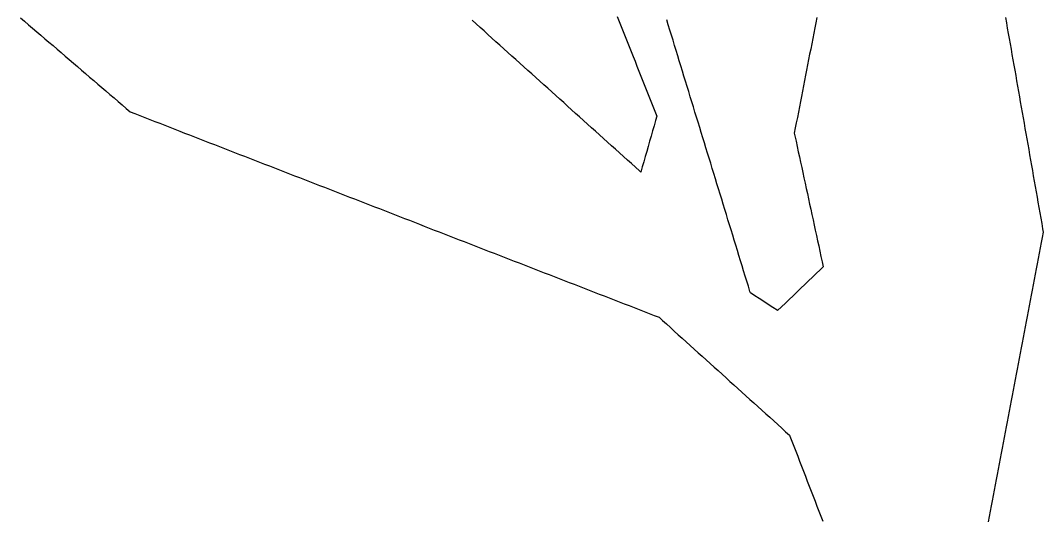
# Model space of a CAD drawing. Header units: millimetres. Extents: x 230 to 3347, y 514 to 5196.
# Drawn here: x 695.5 to 886.5, y 3900.2 to 3993.3 of the extents above; entities that cross this region are included whole.
import ezdxf

# ---------------------------------------------------------------- set-up
doc = ezdxf.new("R2010")
doc.units = ezdxf.units.MM
doc.layers.add('ALL_ISLANDS', color=7, linetype='Continuous')
doc.layers.add('OUTLINE_ISLAND_01', color=7, linetype='Continuous')

msp = doc.modelspace()

# ---------------------------------------------------------------- linework, layer by layer
at = {"layer": 'ALL_ISLANDS'}
for points in [[(695.4571, 3993.784), (696.2166, 3993.1335), (696.9761, 3992.4831), (697.7357, 3991.8326), (698.4952, 3991.1821), (699.2547, 3990.5316), (700.0142, 3989.8812), (700.7738, 3989.2307), (701.5333, 3988.5802), (702.2928, 3987.9297), (703.0523, 3987.2793), (703.8119, 3986.6288), (704.5714, 3985.9783), (705.3309, 3985.3278), (706.0905, 3984.6774), (706.85, 3984.0269), (707.6095, 3983.3764), (708.369, 3982.7259), (709.1286, 3982.0755), (709.8881, 3981.425), (710.6476, 3980.7745), (711.4072, 3980.124), (712.1667, 3979.4736), (712.9262, 3978.8231), (713.6857, 3978.1726), (714.4453, 3977.5221), (715.2048, 3976.8717), (715.9643, 3976.2212), (716.7922, 3975.8998), (717.7244, 3975.538), (718.6567, 3975.1761), (719.5889, 3974.8143), (720.5211, 3974.4524), (721.4534, 3974.0906), (722.3856, 3973.7287), (723.3178, 3973.3669), (724.2501, 3973.005), (725.1823, 3972.6432), (726.1145, 3972.2813), (727.0468, 3971.9194), (727.979, 3971.5576), (728.9113, 3971.1957), (729.8435, 3970.8339), (730.7757, 3970.472), (731.708, 3970.1102), (732.6402, 3969.7483), (733.5724, 3969.3865), (734.5047, 3969.0246), (735.4369, 3968.6628), (736.3691, 3968.3009), (737.3014, 3967.939), (738.2336, 3967.5772), (739.1658, 3967.2153), (740.0981, 3966.8535), (741.0303, 3966.4916), (741.9625, 3966.1298), (742.8948, 3965.7679), (743.827, 3965.4061), (744.7592, 3965.0442), (745.6915, 3964.6824), (746.6237, 3964.3205), (747.5559, 3963.9586), (748.4882, 3963.5968), (749.4204, 3963.2349), (750.3526, 3962.8731), (751.2849, 3962.5112), (752.2171, 3962.1494), (753.1494, 3961.7875), (754.0816, 3961.4257), (755.0138, 3961.0638), (755.9461, 3960.702), (756.8783, 3960.3401), (757.8105, 3959.9782), (758.7428, 3959.6164), (759.675, 3959.2545), (760.6072, 3958.8927), (761.5395, 3958.5308), (762.4717, 3958.169), (763.4039, 3957.8071), (764.3362, 3957.4453), (765.2684, 3957.0834), (766.2006, 3956.7216), (767.1329, 3956.3597), (768.0651, 3955.9978), (768.9973, 3955.636), (769.9296, 3955.2741), (770.8618, 3954.9123), (771.794, 3954.5504), (772.7263, 3954.1886), (773.6585, 3953.8267), (774.5907, 3953.4649), (775.523, 3953.103), (776.4552, 3952.7412), (777.3875, 3952.3793), (778.3197, 3952.0175), (779.2519, 3951.6556), (780.1842, 3951.2937), (781.1164, 3950.9319), (782.0486, 3950.57), (782.9809, 3950.2082), (783.9131, 3949.8463), (784.8453, 3949.4845), (785.7776, 3949.1226), (786.7098, 3948.7608), (787.642, 3948.3989), (788.5743, 3948.0371), (789.5065, 3947.6752), (790.4387, 3947.3133), (791.371, 3946.9515), (792.3032, 3946.5896), (793.2354, 3946.2278), (794.1677, 3945.8659), (795.0999, 3945.5041), (796.0321, 3945.1422), (796.9644, 3944.7804), (797.8966, 3944.4185), (798.8288, 3944.0567), (799.7611, 3943.6948), (800.6933, 3943.3329), (801.6256, 3942.9711), (802.5578, 3942.6092), (803.49, 3942.2474), (804.4223, 3941.8855), (805.3545, 3941.5237), (806.2867, 3941.1618), (807.219, 3940.8), (808.1512, 3940.4381), (809.0834, 3940.0763), (810.0157, 3939.7144), (810.9479, 3939.3525), (811.8801, 3938.9907), (812.8124, 3938.6288), (813.7446, 3938.267), (814.6768, 3937.9051), (815.3093, 3937.3343), (816.0517, 3936.6643), (816.794, 3935.9943), (817.5364, 3935.3243), (818.2787, 3934.6543), (819.0211, 3933.9843), (819.7634, 3933.3143), (820.5058, 3932.6442), (821.2481, 3931.9742), (821.9905, 3931.3042), (822.7328, 3930.6342), (823.4752, 3929.9642), (824.2175, 3929.2942), (824.9599, 3928.6242), (825.7023, 3927.9542), (826.4446, 3927.2842), (827.187, 3926.6142), (827.9293, 3925.9442), (828.6717, 3925.2742), (829.414, 3924.6042), (830.1564, 3923.9341), (830.8987, 3923.2641), (831.6411, 3922.5941), (832.3834, 3921.9241), (833.1258, 3921.2541), (833.8682, 3920.5841), (834.6105, 3919.9141), (835.3529, 3919.2441), (836.0952, 3918.5741), (836.8376, 3917.9041), (837.5799, 3917.2341), (838.3223, 3916.5641), (839.0646, 3915.8941), (839.129, 3915.7271), (839.4886, 3914.794), (839.8482, 3913.8609), (840.2078, 3912.9278), (840.5675, 3911.9947), (840.9271, 3911.0616), (841.2867, 3910.1285), (841.6463, 3909.1954), (842.0059, 3908.2623), (842.3656, 3907.3292), (842.7252, 3906.3961), (843.0848, 3905.463), (843.4444, 3904.5299), (843.804, 3903.5968), (844.1637, 3902.6637), (844.5233, 3901.7306), (844.8829, 3900.7975), (845.2425, 3899.8644)], [(806.8698, 3994.0198), (807.2393, 3993.0906), (807.6088, 3992.1613), (807.9784, 3991.2321), (808.3479, 3990.3029), (808.7174, 3989.3737), (809.087, 3988.4445), (809.4565, 3987.5152), (809.826, 3986.586), (810.1956, 3985.6568), (810.5651, 3984.7276), (810.9346, 3983.7984), (811.3042, 3982.8692), (811.6737, 3981.9399), (812.0432, 3981.0107), (812.4128, 3980.0815), (812.7823, 3979.1523), (813.1519, 3978.2231), (813.5214, 3977.2939), (813.8909, 3976.3646), (814.2605, 3975.4354), (814.0243, 3974.6049), (813.7507, 3973.643), (813.4772, 3972.6812), (813.2037, 3971.7193), (812.9301, 3970.7575), (812.6566, 3969.7956), (812.3831, 3968.8337), (812.1095, 3967.8719), (811.836, 3966.91), (811.5625, 3965.9481), (811.2889, 3964.9863), (811.0059, 3965.2408), (810.2622, 3965.9094), (809.5186, 3966.578), (808.775, 3967.2465), (808.0313, 3967.9151), (807.2877, 3968.5837), (806.5441, 3969.2523), (805.8004, 3969.9209), (805.0568, 3970.5895), (804.3131, 3971.258), (803.5695, 3971.9266), (802.8259, 3972.5952), (802.0822, 3973.2638), (801.3386, 3973.9324), (800.595, 3974.601), (799.8513, 3975.2695), (799.1077, 3975.9381), (798.364, 3976.6067), (797.6204, 3977.2753), (796.8768, 3977.9439), (796.1331, 3978.6125), (795.3895, 3979.281), (794.6459, 3979.9496), (793.9022, 3980.6182), (793.1586, 3981.2868), (792.415, 3981.9554), (791.6713, 3982.624), (790.9277, 3983.2925), (790.184, 3983.9611), (789.4404, 3984.6297), (788.6968, 3985.2983), (787.9531, 3985.9669), (787.2095, 3986.6355), (786.4659, 3987.3041), (785.7222, 3987.9726), (784.9786, 3988.6412), (784.2349, 3989.3098), (783.4913, 3989.9784), (782.7477, 3990.647), (782.004, 3991.3156), (781.2604, 3991.9841), (780.5168, 3992.6527), (779.7731, 3993.3213)], [(844.1423, 3993.8407), (843.951, 3992.8592), (843.7596, 3991.8777), (843.5683, 3990.8962), (843.377, 3989.9146), (843.1856, 3988.9331), (842.9943, 3987.9516), (842.803, 3986.9701), (842.6116, 3985.9885), (842.4203, 3985.007), (842.229, 3984.0255), (842.0376, 3983.044), (841.8463, 3982.0624), (841.655, 3981.0809), (841.4636, 3980.0994), (841.2723, 3979.1179), (841.081, 3978.1363), (840.8896, 3977.1548), (840.6983, 3976.1733), (840.507, 3975.1918), (840.3156, 3974.2102), (840.1243, 3973.2287), (839.933, 3972.2472), (840.0442, 3971.7337), (840.256, 3970.7564), (840.4678, 3969.7791), (840.6796, 3968.8018), (840.8914, 3967.8245), (841.1032, 3966.8472), (841.3151, 3965.8699), (841.5269, 3964.8926), (841.7387, 3963.9153), (841.9505, 3962.9379), (842.1623, 3961.9606), (842.3741, 3960.9833), (842.5859, 3960.006), (842.7977, 3959.0287), (843.0095, 3958.0514), (843.2213, 3957.0741), (843.4331, 3956.0968), (843.6449, 3955.1194), (843.8567, 3954.1421), (844.0685, 3953.1648), (844.2803, 3952.1875), (844.4921, 3951.2102), (844.7039, 3950.2329), (844.9157, 3949.2556), (845.1275, 3948.2783), (845.3393, 3947.3009), (844.7723, 3946.7595), (844.049, 3946.0689), (843.3258, 3945.3783), (842.6025, 3944.6878), (841.8793, 3943.9972), (841.156, 3943.3066), (840.4328, 3942.616), (839.7095, 3941.9254), (838.9863, 3941.2348), (838.263, 3940.5442), (837.5398, 3939.8537), (836.8165, 3939.1631), (836.7546, 3939.2035), (835.9173, 3939.7502), (835.08, 3940.297), (834.2427, 3940.8437), (833.4054, 3941.3904), (832.568, 3941.9371), (831.7307, 3942.4839), (831.6557, 3942.7286), (831.3625, 3943.6847), (831.0694, 3944.6408), (830.7762, 3945.5968), (830.483, 3946.5529), (830.1899, 3947.509), (829.8967, 3948.465), (829.6036, 3949.4211), (829.3104, 3950.3771), (829.0172, 3951.3332), (828.7241, 3952.2893), (828.4309, 3953.2453), (828.1377, 3954.2014), (827.8446, 3955.1575), (827.5514, 3956.1135), (827.2583, 3957.0696), (826.9651, 3958.0257), (826.6719, 3958.9817), (826.3788, 3959.9378), (826.0856, 3960.8938), (825.7925, 3961.8499), (825.4993, 3962.806), (825.2061, 3963.762), (824.913, 3964.7181), (824.6198, 3965.6742), (824.3267, 3966.6302), (824.0335, 3967.5863), (823.7403, 3968.5423), (823.4472, 3969.4984), (823.154, 3970.4545), (822.8609, 3971.4105), (822.5677, 3972.3666), (822.2745, 3973.3227), (821.9814, 3974.2787), (821.6882, 3975.2348), (821.395, 3976.1908), (821.1019, 3977.1469), (820.8087, 3978.103), (820.5156, 3979.059), (820.2224, 3980.0151), (819.9292, 3980.9712), (819.6361, 3981.9272), (819.3429, 3982.8833), (819.0498, 3983.8394), (818.7566, 3984.7954), (818.4634, 3985.7515), (818.1703, 3986.7075), (817.8771, 3987.6636), (817.584, 3988.6197), (817.2908, 3989.5757), (816.9976, 3990.5318), (816.7045, 3991.4879), (816.4113, 3992.4439), (816.1182, 3993.4)], [(876.2029, 3899.7641), (876.3896, 3900.7466), (876.5763, 3901.729), (876.763, 3902.7114), (876.9497, 3903.6938), (877.1364, 3904.6762), (877.3231, 3905.6586), (877.5098, 3906.6411), (877.6965, 3907.6235), (877.8832, 3908.6059), (878.0699, 3909.5883), (878.2566, 3910.5707), (878.4433, 3911.5531), (878.63, 3912.5356), (878.8167, 3913.518), (879.0034, 3914.5004), (879.1901, 3915.4828), (879.3768, 3916.4652), (879.5635, 3917.4476), (879.7502, 3918.4301), (879.9369, 3919.4125), (880.1236, 3920.3949), (880.3103, 3921.3773), (880.497, 3922.3597), (880.6837, 3923.3422), (880.8703, 3924.3246), (881.057, 3925.307), (881.2437, 3926.2894), (881.4304, 3927.2718), (881.6171, 3928.2542), (881.8038, 3929.2367), (881.9905, 3930.2191), (882.1772, 3931.2015), (882.3639, 3932.1839), (882.5506, 3933.1663), (882.7373, 3934.1487), (882.924, 3935.1312), (883.1107, 3936.1136), (883.2974, 3937.096), (883.4841, 3938.0784), (883.6708, 3939.0608), (883.8575, 3940.0432), (884.0442, 3941.0257), (884.2309, 3942.0081), (884.4176, 3942.9905), (884.6043, 3943.9729), (884.791, 3944.9553), (884.9777, 3945.9378), (885.1644, 3946.9202), (885.3511, 3947.9026), (885.5378, 3948.885), (885.7245, 3949.8674), (885.9112, 3950.8498), (886.0979, 3951.8323), (886.2846, 3952.8147), (886.4713, 3953.7971), (886.3592, 3954.4336), (886.1859, 3955.4184), (886.0125, 3956.4033), (885.8391, 3957.3881), (885.6657, 3958.373), (885.4923, 3959.3579), (885.319, 3960.3427), (885.1456, 3961.3276), (884.9722, 3962.3124), (884.7988, 3963.2973), (884.6254, 3964.2821), (884.452, 3965.267), (884.2787, 3966.2518), (884.1053, 3967.2367), (883.9319, 3968.2216), (883.7585, 3969.2064), (883.5851, 3970.1913), (883.4118, 3971.1761), (883.2384, 3972.161), (883.065, 3973.1458), (882.8916, 3974.1307), (882.7182, 3975.1155), (882.5449, 3976.1004), (882.3715, 3977.0852), (882.1981, 3978.0701), (882.0247, 3979.055), (881.8513, 3980.0398), (881.678, 3981.0247), (881.5046, 3982.0095), (881.3312, 3982.9944), (881.1578, 3983.9792), (880.9844, 3984.9641), (880.8111, 3985.9489), (880.6377, 3986.9338), (880.4643, 3987.9187), (880.2909, 3988.9035), (880.1175, 3989.8884), (879.9442, 3990.8732), (879.7708, 3991.8581), (879.5974, 3992.8429), (879.424, 3993.8278)]]:
    msp.add_lwpolyline(points, dxfattribs=at)
at = {"layer": 'OUTLINE_ISLAND_01'}
for points in [[(695.4571, 3993.784), (696.2166, 3993.1335), (696.9761, 3992.4831), (697.7357, 3991.8326), (698.4952, 3991.1821), (699.2547, 3990.5316), (700.0142, 3989.8812), (700.7738, 3989.2307), (701.5333, 3988.5802), (702.2928, 3987.9297), (703.0523, 3987.2793), (703.8119, 3986.6288), (704.5714, 3985.9783), (705.3309, 3985.3278), (706.0905, 3984.6774), (706.85, 3984.0269), (707.6095, 3983.3764), (708.369, 3982.7259), (709.1286, 3982.0755), (709.8881, 3981.425), (710.6476, 3980.7745), (711.4072, 3980.124), (712.1667, 3979.4736), (712.9262, 3978.8231), (713.6857, 3978.1726), (714.4453, 3977.5221), (715.2048, 3976.8717), (715.9643, 3976.2212), (716.7922, 3975.8998), (717.7244, 3975.538), (718.6567, 3975.1761), (719.5889, 3974.8143), (720.5211, 3974.4524), (721.4534, 3974.0906), (722.3856, 3973.7287), (723.3178, 3973.3669), (724.2501, 3973.005), (725.1823, 3972.6432), (726.1145, 3972.2813), (727.0468, 3971.9194), (727.979, 3971.5576), (728.9113, 3971.1957), (729.8435, 3970.8339), (730.7757, 3970.472), (731.708, 3970.1102), (732.6402, 3969.7483), (733.5724, 3969.3865), (734.5047, 3969.0246), (735.4369, 3968.6628), (736.3691, 3968.3009), (737.3014, 3967.939), (738.2336, 3967.5772), (739.1658, 3967.2153), (740.0981, 3966.8535), (741.0303, 3966.4916), (741.9625, 3966.1298), (742.8948, 3965.7679), (743.827, 3965.4061), (744.7592, 3965.0442), (745.6915, 3964.6824), (746.6237, 3964.3205), (747.5559, 3963.9586), (748.4882, 3963.5968), (749.4204, 3963.2349), (750.3526, 3962.8731), (751.2849, 3962.5112), (752.2171, 3962.1494), (753.1494, 3961.7875), (754.0816, 3961.4257), (755.0138, 3961.0638), (755.9461, 3960.702), (756.8783, 3960.3401), (757.8105, 3959.9782), (758.7428, 3959.6164), (759.675, 3959.2545), (760.6072, 3958.8927), (761.5395, 3958.5308), (762.4717, 3958.169), (763.4039, 3957.8071), (764.3362, 3957.4453), (765.2684, 3957.0834), (766.2006, 3956.7216), (767.1329, 3956.3597), (768.0651, 3955.9978), (768.9973, 3955.636), (769.9296, 3955.2741), (770.8618, 3954.9123), (771.794, 3954.5504), (772.7263, 3954.1886), (773.6585, 3953.8267), (774.5907, 3953.4649), (775.523, 3953.103), (776.4552, 3952.7412), (777.3875, 3952.3793), (778.3197, 3952.0175), (779.2519, 3951.6556), (780.1842, 3951.2937), (781.1164, 3950.9319), (782.0486, 3950.57), (782.9809, 3950.2082), (783.9131, 3949.8463), (784.8453, 3949.4845), (785.7776, 3949.1226), (786.7098, 3948.7608), (787.642, 3948.3989), (788.5743, 3948.0371), (789.5065, 3947.6752), (790.4387, 3947.3133), (791.371, 3946.9515), (792.3032, 3946.5896), (793.2354, 3946.2278), (794.1677, 3945.8659), (795.0999, 3945.5041), (796.0321, 3945.1422), (796.9644, 3944.7804), (797.8966, 3944.4185), (798.8288, 3944.0567), (799.7611, 3943.6948), (800.6933, 3943.3329), (801.6256, 3942.9711), (802.5578, 3942.6092), (803.49, 3942.2474), (804.4223, 3941.8855), (805.3545, 3941.5237), (806.2867, 3941.1618), (807.219, 3940.8), (808.1512, 3940.4381), (809.0834, 3940.0763), (810.0157, 3939.7144), (810.9479, 3939.3525), (811.8801, 3938.9907), (812.8124, 3938.6288), (813.7446, 3938.267), (814.6768, 3937.9051), (815.3093, 3937.3343), (816.0517, 3936.6643), (816.794, 3935.9943), (817.5364, 3935.3243), (818.2787, 3934.6543), (819.0211, 3933.9843), (819.7634, 3933.3143), (820.5058, 3932.6442), (821.2481, 3931.9742), (821.9905, 3931.3042), (822.7328, 3930.6342), (823.4752, 3929.9642), (824.2175, 3929.2942), (824.9599, 3928.6242), (825.7023, 3927.9542), (826.4446, 3927.2842), (827.187, 3926.6142), (827.9293, 3925.9442), (828.6717, 3925.2742), (829.414, 3924.6042), (830.1564, 3923.9341), (830.8987, 3923.2641), (831.6411, 3922.5941), (832.3834, 3921.9241), (833.1258, 3921.2541), (833.8682, 3920.5841), (834.6105, 3919.9141), (835.3529, 3919.2441), (836.0952, 3918.5741), (836.8376, 3917.9041), (837.5799, 3917.2341), (838.3223, 3916.5641), (839.0646, 3915.8941), (839.129, 3915.7271), (839.4886, 3914.794), (839.8482, 3913.8609), (840.2078, 3912.9278), (840.5675, 3911.9947), (840.9271, 3911.0616), (841.2867, 3910.1285), (841.6463, 3909.1954), (842.0059, 3908.2623), (842.3656, 3907.3292), (842.7252, 3906.3961), (843.0848, 3905.463), (843.4444, 3904.5299), (843.804, 3903.5968), (844.1637, 3902.6637), (844.5233, 3901.7306), (844.8829, 3900.7975), (845.2425, 3899.8644)], [(806.8698, 3994.0198), (807.2393, 3993.0906), (807.6088, 3992.1613), (807.9784, 3991.2321), (808.3479, 3990.3029), (808.7174, 3989.3737), (809.087, 3988.4445), (809.4565, 3987.5152), (809.826, 3986.586), (810.1956, 3985.6568), (810.5651, 3984.7276), (810.9346, 3983.7984), (811.3042, 3982.8692), (811.6737, 3981.9399), (812.0432, 3981.0107), (812.4128, 3980.0815), (812.7823, 3979.1523), (813.1519, 3978.2231), (813.5214, 3977.2939), (813.8909, 3976.3646), (814.2605, 3975.4354), (814.0243, 3974.6049), (813.7507, 3973.643), (813.4772, 3972.6812), (813.2037, 3971.7193), (812.9301, 3970.7575), (812.6566, 3969.7956), (812.3831, 3968.8337), (812.1095, 3967.8719), (811.836, 3966.91), (811.5625, 3965.9481), (811.2889, 3964.9863), (811.0059, 3965.2408), (810.2622, 3965.9094), (809.5186, 3966.578), (808.775, 3967.2465), (808.0313, 3967.9151), (807.2877, 3968.5837), (806.5441, 3969.2523), (805.8004, 3969.9209), (805.0568, 3970.5895), (804.3131, 3971.258), (803.5695, 3971.9266), (802.8259, 3972.5952), (802.0822, 3973.2638), (801.3386, 3973.9324), (800.595, 3974.601), (799.8513, 3975.2695), (799.1077, 3975.9381), (798.364, 3976.6067), (797.6204, 3977.2753), (796.8768, 3977.9439), (796.1331, 3978.6125), (795.3895, 3979.281), (794.6459, 3979.9496), (793.9022, 3980.6182), (793.1586, 3981.2868), (792.415, 3981.9554), (791.6713, 3982.624), (790.9277, 3983.2925), (790.184, 3983.9611), (789.4404, 3984.6297), (788.6968, 3985.2983), (787.9531, 3985.9669), (787.2095, 3986.6355), (786.4659, 3987.3041), (785.7222, 3987.9726), (784.9786, 3988.6412), (784.2349, 3989.3098), (783.4913, 3989.9784), (782.7477, 3990.647), (782.004, 3991.3156), (781.2604, 3991.9841), (780.5168, 3992.6527), (779.7731, 3993.3213)], [(844.1423, 3993.8407), (843.951, 3992.8592), (843.7596, 3991.8777), (843.5683, 3990.8962), (843.377, 3989.9146), (843.1856, 3988.9331), (842.9943, 3987.9516), (842.803, 3986.9701), (842.6116, 3985.9885), (842.4203, 3985.007), (842.229, 3984.0255), (842.0376, 3983.044), (841.8463, 3982.0624), (841.655, 3981.0809), (841.4636, 3980.0994), (841.2723, 3979.1179), (841.081, 3978.1363), (840.8896, 3977.1548), (840.6983, 3976.1733), (840.507, 3975.1918), (840.3156, 3974.2102), (840.1243, 3973.2287), (839.933, 3972.2472), (840.0442, 3971.7337), (840.256, 3970.7564), (840.4678, 3969.7791), (840.6796, 3968.8018), (840.8914, 3967.8245), (841.1032, 3966.8472), (841.3151, 3965.8699), (841.5269, 3964.8926), (841.7387, 3963.9153), (841.9505, 3962.9379), (842.1623, 3961.9606), (842.3741, 3960.9833), (842.5859, 3960.006), (842.7977, 3959.0287), (843.0095, 3958.0514), (843.2213, 3957.0741), (843.4331, 3956.0968), (843.6449, 3955.1194), (843.8567, 3954.1421), (844.0685, 3953.1648), (844.2803, 3952.1875), (844.4921, 3951.2102), (844.7039, 3950.2329), (844.9157, 3949.2556), (845.1275, 3948.2783), (845.3393, 3947.3009), (844.7723, 3946.7595), (844.049, 3946.0689), (843.3258, 3945.3783), (842.6025, 3944.6878), (841.8793, 3943.9972), (841.156, 3943.3066), (840.4328, 3942.616), (839.7095, 3941.9254), (838.9863, 3941.2348), (838.263, 3940.5442), (837.5398, 3939.8537), (836.8165, 3939.1631), (836.7546, 3939.2035), (835.9173, 3939.7502), (835.08, 3940.297), (834.2427, 3940.8437), (833.4054, 3941.3904), (832.568, 3941.9371), (831.7307, 3942.4839), (831.6557, 3942.7286), (831.3625, 3943.6847), (831.0694, 3944.6408), (830.7762, 3945.5968), (830.483, 3946.5529), (830.1899, 3947.509), (829.8967, 3948.465), (829.6036, 3949.4211), (829.3104, 3950.3771), (829.0172, 3951.3332), (828.7241, 3952.2893), (828.4309, 3953.2453), (828.1377, 3954.2014), (827.8446, 3955.1575), (827.5514, 3956.1135), (827.2583, 3957.0696), (826.9651, 3958.0257), (826.6719, 3958.9817), (826.3788, 3959.9378), (826.0856, 3960.8938), (825.7925, 3961.8499), (825.4993, 3962.806), (825.2061, 3963.762), (824.913, 3964.7181), (824.6198, 3965.6742), (824.3267, 3966.6302), (824.0335, 3967.5863), (823.7403, 3968.5423), (823.4472, 3969.4984), (823.154, 3970.4545), (822.8609, 3971.4105), (822.5677, 3972.3666), (822.2745, 3973.3227), (821.9814, 3974.2787), (821.6882, 3975.2348), (821.395, 3976.1908), (821.1019, 3977.1469), (820.8087, 3978.103), (820.5156, 3979.059), (820.2224, 3980.0151), (819.9292, 3980.9712), (819.6361, 3981.9272), (819.3429, 3982.8833), (819.0498, 3983.8394), (818.7566, 3984.7954), (818.4634, 3985.7515), (818.1703, 3986.7075), (817.8771, 3987.6636), (817.584, 3988.6197), (817.2908, 3989.5757), (816.9976, 3990.5318), (816.7045, 3991.4879), (816.4113, 3992.4439), (816.1182, 3993.4)], [(876.2029, 3899.7641), (876.3896, 3900.7466), (876.5763, 3901.729), (876.763, 3902.7114), (876.9497, 3903.6938), (877.1364, 3904.6762), (877.3231, 3905.6586), (877.5098, 3906.6411), (877.6965, 3907.6235), (877.8832, 3908.6059), (878.0699, 3909.5883), (878.2566, 3910.5707), (878.4433, 3911.5531), (878.63, 3912.5356), (878.8167, 3913.518), (879.0034, 3914.5004), (879.1901, 3915.4828), (879.3768, 3916.4652), (879.5635, 3917.4476), (879.7502, 3918.4301), (879.9369, 3919.4125), (880.1236, 3920.3949), (880.3103, 3921.3773), (880.497, 3922.3597), (880.6837, 3923.3422), (880.8703, 3924.3246), (881.057, 3925.307), (881.2437, 3926.2894), (881.4304, 3927.2718), (881.6171, 3928.2542), (881.8038, 3929.2367), (881.9905, 3930.2191), (882.1772, 3931.2015), (882.3639, 3932.1839), (882.5506, 3933.1663), (882.7373, 3934.1487), (882.924, 3935.1312), (883.1107, 3936.1136), (883.2974, 3937.096), (883.4841, 3938.0784), (883.6708, 3939.0608), (883.8575, 3940.0432), (884.0442, 3941.0257), (884.2309, 3942.0081), (884.4176, 3942.9905), (884.6043, 3943.9729), (884.791, 3944.9553), (884.9777, 3945.9378), (885.1644, 3946.9202), (885.3511, 3947.9026), (885.5378, 3948.885), (885.7245, 3949.8674), (885.9112, 3950.8498), (886.0979, 3951.8323), (886.2846, 3952.8147), (886.4713, 3953.7971), (886.3592, 3954.4336), (886.1859, 3955.4184), (886.0125, 3956.4033), (885.8391, 3957.3881), (885.6657, 3958.373), (885.4923, 3959.3579), (885.319, 3960.3427), (885.1456, 3961.3276), (884.9722, 3962.3124), (884.7988, 3963.2973), (884.6254, 3964.2821), (884.452, 3965.267), (884.2787, 3966.2518), (884.1053, 3967.2367), (883.9319, 3968.2216), (883.7585, 3969.2064), (883.5851, 3970.1913), (883.4118, 3971.1761), (883.2384, 3972.161), (883.065, 3973.1458), (882.8916, 3974.1307), (882.7182, 3975.1155), (882.5449, 3976.1004), (882.3715, 3977.0852), (882.1981, 3978.0701), (882.0247, 3979.055), (881.8513, 3980.0398), (881.678, 3981.0247), (881.5046, 3982.0095), (881.3312, 3982.9944), (881.1578, 3983.9792), (880.9844, 3984.9641), (880.8111, 3985.9489), (880.6377, 3986.9338), (880.4643, 3987.9187), (880.2909, 3988.9035), (880.1175, 3989.8884), (879.9442, 3990.8732), (879.7708, 3991.8581), (879.5974, 3992.8429), (879.424, 3993.8278)]]:
    msp.add_lwpolyline(points, dxfattribs=at)

doc.saveas('drawing.dxf')
